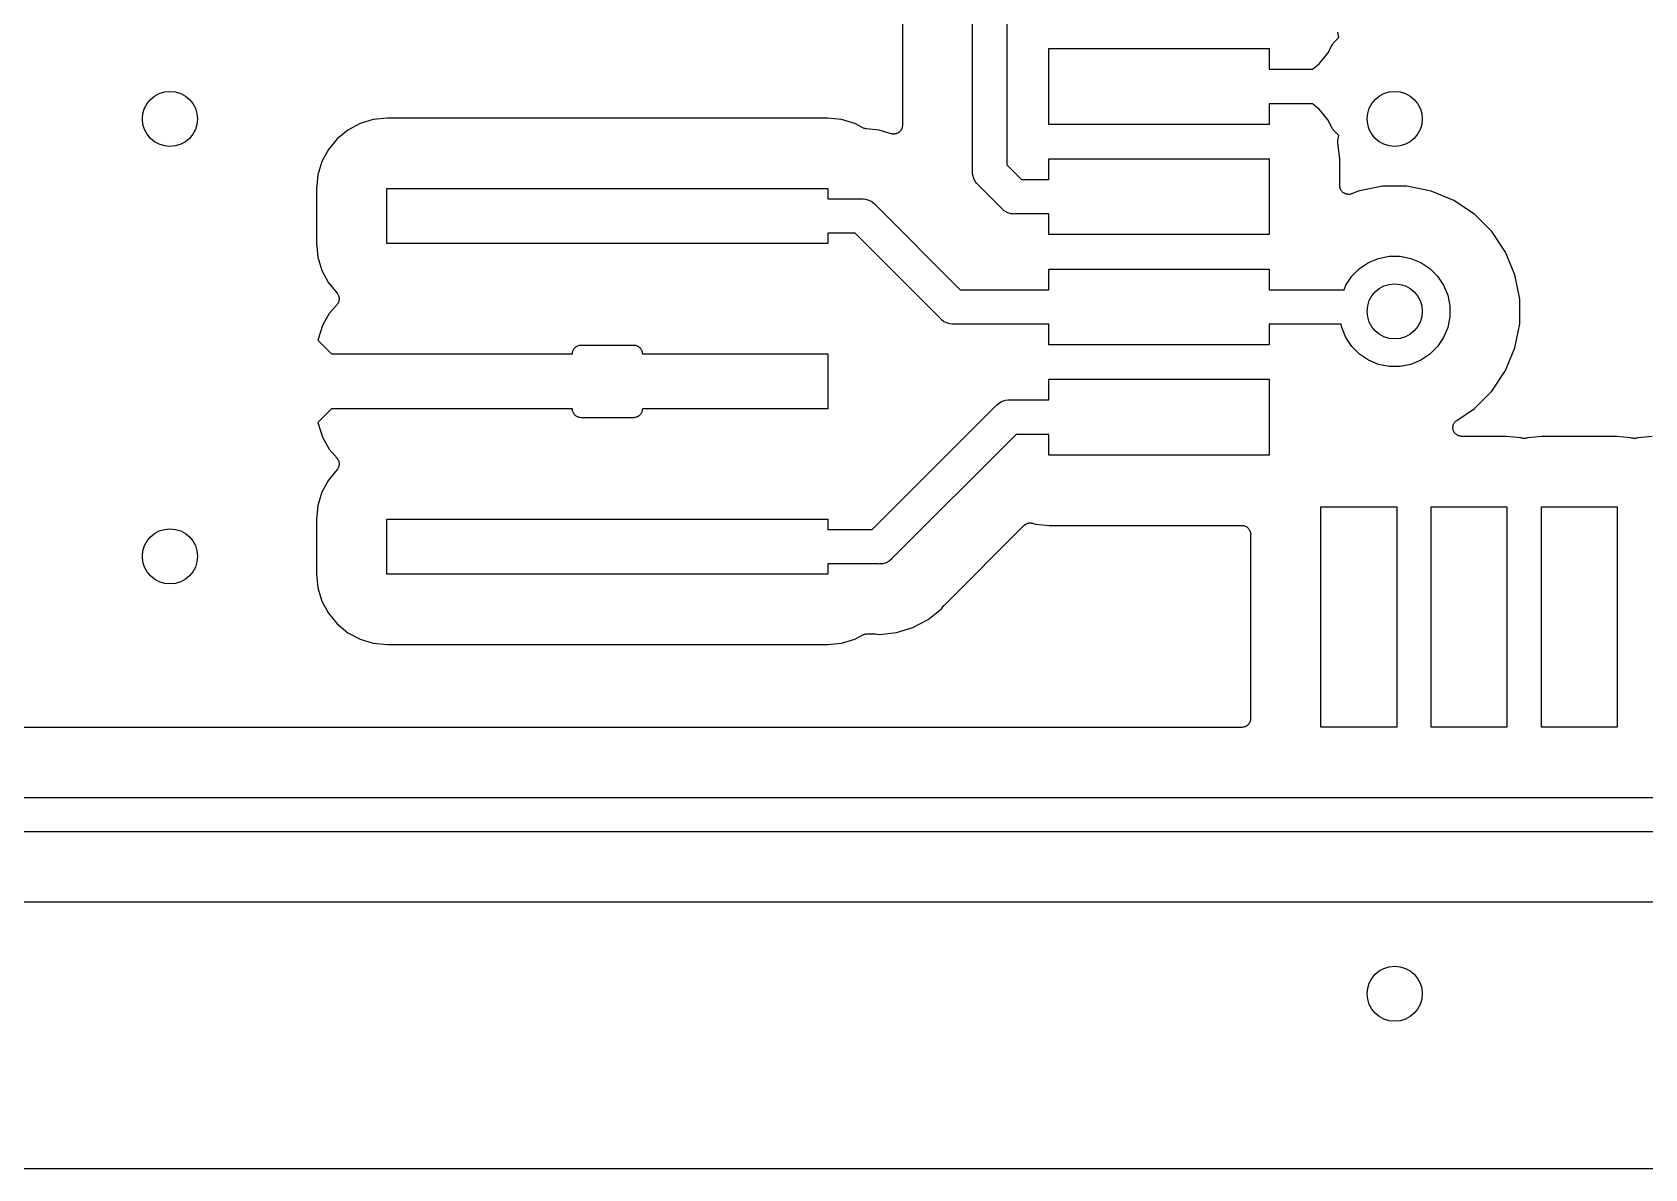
# Model space of a CAD drawing. Extents: x 1 to 139, y -76 to -1.
# Drawn here: x 38.37 to 50.08, y -75.56 to -67.32 of the extents above; entities that cross this region are included whole.
import ezdxf

# ---------------------------------------------------------------- set-up
doc = ezdxf.new("R2010")
doc.units = 0
doc.header["$MEASUREMENT"] = 0
doc.layers.add('BLACK', color=7, linetype='CONTINUOUS')

msp = doc.modelspace()

# ---------------------------------------------------------------- linework, layer by layer
at = {"layer": 'BLACK', "linetype": 'CONTINUOUS'}
for p, q in [((45.195, -68.3239), (45.195, -66.9618)), ((45.445, -67.035), (45.445, -68.2782)), ((44.687, -67.1985), (44.687, -67.9915)), ((47.7744, -67.4686), (47.8098, -67.4023)), ((47.8098, -67.4023), (47.8103, -67.4016)), ((47.8103, -67.4016), (47.8118, -67.3993)), ((47.8118, -67.3993), (47.8131, -67.397)), ((47.8131, -67.397), (47.8153, -67.3942)), ((47.8153, -67.3942), (47.8173, -67.3914)), ((47.8173, -67.3914), (47.8192, -67.3895)), ((47.8192, -67.3895), (47.8209, -67.3874)), ((47.8209, -67.3874), (47.8535, -67.3548)), ((47.8472, -67.3162), (47.8469, -67.3147)), ((47.8472, -67.3175), (47.8472, -67.3162)), ((47.8474, -67.3183), (47.8472, -67.3175)), ((47.8535, -67.3548), (47.8474, -67.3183)), ((45.75, -67.985), (45.75, -67.435)), ((45.75, -67.435), (47.35, -67.435)), ((47.35, -67.435), (47.35, -67.585)), ((47.7109, -67.5459), (47.7744, -67.4686)), ((47.35, -67.585), (47.6634, -67.585)), ((47.6634, -67.585), (47.7109, -67.5459)), ((47.6634, -67.835), (47.35, -67.835)), ((47.35, -67.835), (47.35, -67.985)), ((47.7109, -67.8741), (47.6634, -67.835)), ((47.7744, -67.9514), (47.7109, -67.8741)), ((40.7497, -67.9784), (40.6614, -68.0256)), ((40.8454, -67.9493), (40.7497, -67.9784)), ((40.9481, -67.9392), (40.8454, -67.9493)), ((44.1419, -67.9392), (40.9481, -67.9392)), ((44.2446, -67.9493), (44.1419, -67.9392)), ((44.3403, -67.9784), (44.2446, -67.9493)), ((44.3984, -68.0094), (44.3403, -67.9784)), ((44.6856, -68.0047), (44.6847, -68.0075)), ((44.686, -68.0014), (44.6856, -68.0047)), ((44.6866, -67.9982), (44.686, -68.0014)), ((44.6867, -67.9953), (44.6866, -67.9982)), ((44.687, -67.9924), (44.6867, -67.9953)), ((44.687, -67.9915), (44.687, -67.9924)), ((47.35, -67.985), (45.75, -67.985)), ((47.8098, -68.0177), (47.7744, -67.9514)), ((40.5841, -68.0891), (40.5206, -68.1664)), ((40.6614, -68.0256), (40.5841, -68.0891)), ((44.4038, -68.0117), (44.3984, -68.0094)), ((44.4091, -68.0139), (44.4038, -68.0117)), ((44.4095, -68.014), (44.4091, -68.0139)), ((44.4098, -68.0142), (44.4095, -68.014)), ((44.4156, -68.0153), (44.4098, -68.0142)), ((44.4212, -68.0165), (44.4156, -68.0153)), ((44.422, -68.0166), (44.4212, -68.0165)), ((44.4221, -68.0166), (44.422, -68.0166)), ((44.422, -68.0166), (44.422, -68.0166)), ((44.422, -68.0166), (44.422, -68.0166)), ((44.423, -68.0167), (44.4221, -68.0166)), ((44.5191, -68.0262), (44.423, -68.0167)), ((44.423, -68.0167), (44.423, -68.0167)), ((44.6051, -68.0522), (44.5191, -68.0262)), ((44.6079, -68.0528), (44.6051, -68.0522)), ((44.6107, -68.0537), (44.6079, -68.0528)), ((44.614, -68.054), (44.6107, -68.0537)), ((44.6172, -68.0547), (44.614, -68.054)), ((44.6202, -68.0547), (44.6172, -68.0547)), ((44.6231, -68.055), (44.6202, -68.0547)), ((44.6263, -68.0547), (44.6231, -68.055)), ((44.6296, -68.0547), (44.6263, -68.0547)), ((44.6325, -68.0541), (44.6296, -68.0547)), ((44.6354, -68.0538), (44.6325, -68.0541)), ((44.6386, -68.0529), (44.6354, -68.0538)), ((44.6418, -68.0523), (44.6386, -68.0529)), ((44.6445, -68.0512), (44.6418, -68.0523)), ((44.6473, -68.0503), (44.6445, -68.0512)), ((44.6502, -68.0488), (44.6473, -68.0503)), ((44.6532, -68.0476), (44.6502, -68.0488)), ((44.6557, -68.046), (44.6532, -68.0476)), ((44.6583, -68.0446), (44.6557, -68.046)), ((44.6608, -68.0426), (44.6583, -68.0446)), ((44.6636, -68.0407), (44.6608, -68.0426)), ((44.6657, -68.0387), (44.6636, -68.0407)), ((44.6679, -68.0368), (44.6657, -68.0387)), ((44.67, -68.0343), (44.6679, -68.0368)), ((44.6724, -68.032), (44.67, -68.0343)), ((44.674, -68.0296), (44.6724, -68.032)), ((44.6759, -68.0273), (44.674, -68.0296)), ((44.6775, -68.0245), (44.6759, -68.0273)), ((44.6793, -68.0217), (44.6775, -68.0245)), ((44.6805, -68.0191), (44.6793, -68.0217)), ((44.6819, -68.0165), (44.6805, -68.0191)), ((44.6829, -68.0134), (44.6819, -68.0165)), ((44.6841, -68.0103), (44.6829, -68.0134)), ((44.6847, -68.0075), (44.6841, -68.0103)), ((47.8113, -68.0199), (47.8098, -68.0177)), ((47.8126, -68.0223), (47.8113, -68.0199)), ((47.8148, -68.025), (47.8126, -68.0223)), ((47.8167, -68.028), (47.8148, -68.025)), ((47.8186, -68.0299), (47.8167, -68.028)), ((47.8203, -68.032), (47.8186, -68.0299)), ((47.8209, -68.0326), (47.8203, -68.032)), ((47.8535, -68.0652), (47.8209, -68.0326)), ((47.8465, -68.114), (47.8468, -68.1102)), ((47.8467, -68.1151), (47.8465, -68.114)), ((47.8466, -68.1168), (47.8467, -68.1151)), ((47.8467, -68.1172), (47.8466, -68.1168)), ((47.8467, -68.1176), (47.8467, -68.1172)), ((47.8477, -68.1229), (47.8467, -68.1176)), ((47.8468, -68.1102), (47.8469, -68.1052)), ((47.8469, -68.1052), (47.847, -68.1048)), ((47.847, -68.1044), (47.8473, -68.1029)), ((47.847, -68.1048), (47.847, -68.1044)), ((47.8473, -68.1029), (47.8474, -68.1017)), ((47.8474, -68.1017), (47.8535, -68.0652)), ((40.5206, -68.1664), (40.4734, -68.2547)), ((45.75, -68.385), (45.75, -68.235)), ((45.75, -68.235), (47.35, -68.235)), ((47.35, -68.235), (47.35, -68.785)), ((47.8481, -68.1263), (47.8477, -68.1229)), ((47.8484, -68.1272), (47.8481, -68.1263)), ((47.8487, -68.129), (47.8484, -68.1272)), ((47.8489, -68.1294), (47.8487, -68.129)), ((47.849, -68.1298), (47.8489, -68.1294)), ((47.8492, -68.1307), (47.849, -68.1298)), ((47.8506, -68.1354), (47.8492, -68.1307)), ((47.8608, -68.2381), (47.8506, -68.1354)), ((47.8608, -68.4295), (47.8608, -68.2381)), ((40.4444, -68.3504), (40.4342, -68.4531)), ((40.4734, -68.2547), (40.4444, -68.3504)), ((45.1944, -68.33), (45.195, -68.3239)), ((45.195, -68.3361), (45.1944, -68.33)), ((45.1959, -68.3449), (45.195, -68.3361)), ((45.1968, -68.3545), (45.1959, -68.3449)), ((45.204, -68.3781), (45.1968, -68.3545)), ((45.445, -68.2782), (45.5518, -68.385)), ((40.4342, -68.4531), (40.4342, -68.8469)), ((40.945, -68.85), (40.945, -68.45)), ((40.945, -68.45), (44.145, -68.45)), ((44.145, -68.45), (44.145, -68.525)), ((45.2156, -68.3998), (45.204, -68.3781)), ((45.2268, -68.4134), (45.2156, -68.3998)), ((45.2312, -68.4188), (45.2268, -68.4134)), ((45.2359, -68.4227), (45.2312, -68.4188)), ((45.4073, -68.5941), (45.2359, -68.4227)), ((45.5518, -68.385), (45.75, -68.385)), ((47.8614, -68.4356), (47.8608, -68.4295)), ((47.8619, -68.4415), (47.8614, -68.4356)), ((47.862, -68.4417), (47.8619, -68.4415)), ((47.862, -68.4419), (47.862, -68.4417)), ((47.8638, -68.4477), (47.862, -68.4419)), ((47.8654, -68.4534), (47.8638, -68.4477)), ((47.8655, -68.4536), (47.8654, -68.4534)), ((47.8656, -68.4537), (47.8655, -68.4536)), ((47.8684, -68.4591), (47.8656, -68.4537)), ((47.8712, -68.4644), (47.8684, -68.4591)), ((47.8713, -68.4645), (47.8712, -68.4644)), ((47.8714, -68.4647), (47.8713, -68.4645)), ((47.8752, -68.4693), (47.8714, -68.4647)), ((47.879, -68.474), (47.8752, -68.4693)), ((47.9951, -68.4689), (47.9486, -68.4882)), ((48.1706, -68.434), (47.9951, -68.4689)), ((48.3494, -68.434), (48.1706, -68.434)), ((48.5249, -68.4689), (48.3494, -68.434)), ((48.6901, -68.5373), (48.5249, -68.4689)), ((44.145, -68.525), (44.3889, -68.525)), ((44.3889, -68.525), (44.395, -68.5244)), ((44.395, -68.5244), (44.4011, -68.525)), ((44.4011, -68.525), (44.4011, -68.525)), ((44.4011, -68.525), (44.4195, -68.5268)), ((44.4195, -68.5268), (44.4431, -68.534)), ((44.4431, -68.534), (44.4648, -68.5456)), ((44.4648, -68.5456), (44.4838, -68.5612)), ((44.4838, -68.5612), (44.4877, -68.566)), ((44.4877, -68.566), (45.1068, -69.185)), ((47.8791, -68.4741), (47.879, -68.474)), ((47.8792, -68.4743), (47.8791, -68.4741)), ((47.8839, -68.4781), (47.8792, -68.4743)), ((47.8885, -68.482), (47.8839, -68.4781)), ((47.8886, -68.4821), (47.8885, -68.482)), ((47.8888, -68.4822), (47.8886, -68.4821)), ((47.8941, -68.485), (47.8888, -68.4822)), ((47.8994, -68.4879), (47.8941, -68.485)), ((47.8995, -68.488), (47.8994, -68.4879)), ((47.8997, -68.4881), (47.8995, -68.488)), ((47.9054, -68.4898), (47.8997, -68.4881)), ((47.9112, -68.4917), (47.9054, -68.4898)), ((47.9113, -68.4917), (47.9112, -68.4917)), ((47.9115, -68.4917), (47.9113, -68.4917)), ((47.9175, -68.4924), (47.9115, -68.4917)), ((47.9235, -68.493), (47.9175, -68.4924)), ((47.9237, -68.493), (47.9235, -68.493)), ((47.9238, -68.493), (47.9237, -68.493)), ((47.9299, -68.4925), (47.9238, -68.493)), ((47.9358, -68.492), (47.9299, -68.4925)), ((47.936, -68.4919), (47.9358, -68.492)), ((47.9362, -68.4919), (47.936, -68.4919)), ((47.942, -68.4902), (47.9362, -68.4919)), ((47.9477, -68.4885), (47.942, -68.4902)), ((47.948, -68.4884), (47.9477, -68.4885)), ((47.9481, -68.4884), (47.948, -68.4884)), ((47.9486, -68.4882), (47.9481, -68.4884)), ((47.9481, -68.4884), (47.9481, -68.4884)), ((48.8388, -68.6367), (48.6901, -68.5373)), ((45.4112, -68.5988), (45.4073, -68.5941)), ((45.4159, -68.6027), (45.4112, -68.5988)), ((45.4264, -68.6113), (45.4159, -68.6027)), ((45.4159, -68.6027), (45.4159, -68.6027)), ((45.4302, -68.6144), (45.4264, -68.6113)), ((45.4519, -68.626), (45.4302, -68.6144)), ((45.4755, -68.6332), (45.4519, -68.626)), ((45.4939, -68.635), (45.4755, -68.6332)), ((45.5, -68.6356), (45.4939, -68.635)), ((45.4939, -68.635), (45.4939, -68.635)), ((45.5061, -68.635), (45.5, -68.6356)), ((45.75, -68.635), (45.5061, -68.635)), ((45.75, -68.785), (45.75, -68.635)), ((48.9653, -68.7632), (48.8388, -68.6367)), ((44.3432, -68.775), (44.145, -68.775)), ((44.145, -68.775), (44.145, -68.85)), ((44.9623, -69.394), (44.3432, -68.775)), ((47.35, -68.785), (45.75, -68.785)), ((49.0647, -68.9119), (48.9653, -68.7632)), ((40.4342, -68.8469), (40.4444, -68.9496)), ((44.145, -68.85), (40.945, -68.85)), ((48.1433, -68.9574), (48.2206, -68.942)), ((48.2206, -68.942), (48.2994, -68.942)), ((48.2994, -68.942), (48.3767, -68.9574)), ((49.1331, -69.0771), (49.0647, -68.9119)), ((40.4444, -68.9496), (40.4734, -69.0453)), ((40.4734, -69.0453), (40.5206, -69.1336)), ((45.75, -69.185), (45.75, -69.035)), ((45.75, -69.035), (47.35, -69.035)), ((47.35, -69.035), (47.35, -69.185)), ((47.9493, -69.087), (48.005, -69.0313)), ((48.005, -69.0313), (48.0705, -68.9875)), ((48.0705, -68.9875), (48.1433, -68.9574)), ((48.3767, -68.9574), (48.4495, -68.9875)), ((48.4495, -68.9875), (48.515, -69.0313)), ((48.515, -69.0313), (48.5707, -69.087)), ((40.5206, -69.1336), (40.5836, -69.2104)), ((47.8921, -69.185), (47.9055, -69.1525)), ((47.9055, -69.1525), (47.9493, -69.087)), ((48.5707, -69.087), (48.6145, -69.1525)), ((48.6145, -69.1525), (48.6446, -69.2253)), ((49.168, -69.2526), (49.1331, -69.0771)), ((40.5828, -69.292), (40.5266, -69.3575)), ((40.583, -69.2917), (40.5828, -69.292)), ((40.5833, -69.2914), (40.583, -69.2917)), ((40.5865, -69.2866), (40.5833, -69.2914)), ((40.5836, -69.2104), (40.5842, -69.2111)), ((40.5842, -69.2111), (40.5844, -69.2115)), ((40.5844, -69.2115), (40.5847, -69.2118)), ((40.5847, -69.2118), (40.5878, -69.2166)), ((40.5899, -69.2819), (40.5865, -69.2866)), ((40.5878, -69.2166), (40.5909, -69.2215)), ((40.59, -69.2815), (40.5899, -69.2819)), ((40.5903, -69.2811), (40.59, -69.2815)), ((40.5925, -69.2758), (40.5903, -69.2811)), ((40.5909, -69.2215), (40.5911, -69.2219)), ((40.5911, -69.2219), (40.5913, -69.2222)), ((40.5913, -69.2222), (40.5934, -69.2277)), ((40.5949, -69.2705), (40.5925, -69.2758)), ((40.5934, -69.2277), (40.5955, -69.233)), ((40.5951, -69.2697), (40.5949, -69.2701)), ((40.5949, -69.2701), (40.5949, -69.2705)), ((40.5963, -69.264), (40.5951, -69.2697)), ((40.5955, -69.233), (40.5956, -69.2334)), ((40.5956, -69.2334), (40.5957, -69.2338)), ((40.5957, -69.2338), (40.5967, -69.2395)), ((40.5976, -69.2584), (40.5963, -69.264)), ((40.5967, -69.2395), (40.5978, -69.2452)), ((40.5977, -69.2576), (40.5976, -69.258)), ((40.5976, -69.258), (40.5976, -69.2584)), ((40.5979, -69.246), (40.5977, -69.2518)), ((40.5977, -69.2518), (40.5977, -69.2576)), ((40.5978, -69.2452), (40.5978, -69.2456)), ((40.5978, -69.2456), (40.5979, -69.246)), ((45.1068, -69.185), (45.75, -69.185)), ((47.35, -69.185), (47.8921, -69.185)), ((48.6446, -69.2253), (48.66, -69.3026)), ((49.168, -69.4314), (49.168, -69.2526)), ((40.5266, -69.3575), (40.4776, -69.4448)), ((44.9662, -69.3988), (44.9623, -69.394)), ((44.9709, -69.4027), (44.9662, -69.3988)), ((44.9852, -69.4144), (44.9709, -69.4027)), ((48.66, -69.3814), (48.6446, -69.4587)), ((48.66, -69.3026), (48.66, -69.3814)), ((40.4776, -69.4448), (40.4454, -69.5435)), ((45.0059, -69.4255), (44.9852, -69.4144)), ((45.0069, -69.426), (45.0059, -69.4255)), ((45.0305, -69.4332), (45.0069, -69.426)), ((45.0489, -69.435), (45.0305, -69.4332)), ((45.055, -69.4356), (45.0489, -69.435)), ((45.0489, -69.435), (45.0489, -69.435)), ((45.0611, -69.435), (45.055, -69.4356)), ((45.75, -69.435), (45.0611, -69.435)), ((45.75, -69.585), (45.75, -69.435)), ((47.8707, -69.435), (47.35, -69.435)), ((47.35, -69.435), (47.35, -69.585)), ((47.8754, -69.4587), (47.8707, -69.435)), ((47.9055, -69.5315), (47.8754, -69.4587)), ((48.6446, -69.4587), (48.6145, -69.5315)), ((49.1331, -69.6069), (49.168, -69.4314)), ((40.4454, -69.5435), (40.4436, -69.5509)), ((40.4436, -69.5509), (40.5427, -69.65)), ((42.291, -69.6491), (42.2917, -69.6431)), ((42.2917, -69.6431), (42.2923, -69.6372)), ((42.2923, -69.6372), (42.2924, -69.637)), ((42.2924, -69.6368), (42.2942, -69.6311)), ((42.2924, -69.637), (42.2924, -69.6368)), ((42.2942, -69.6311), (42.296, -69.6254)), ((42.296, -69.6254), (42.2961, -69.6252)), ((42.2961, -69.625), (42.299, -69.6197)), ((42.2961, -69.6252), (42.2961, -69.625)), ((42.299, -69.6197), (42.3019, -69.6145)), ((42.3019, -69.6145), (42.302, -69.6143)), ((42.302, -69.6143), (42.3021, -69.6141)), ((42.3021, -69.6141), (42.3059, -69.6095)), ((42.3059, -69.6095), (42.3098, -69.6049)), ((42.3098, -69.6049), (42.3099, -69.6048)), ((42.3099, -69.6048), (42.3101, -69.6046)), ((42.3101, -69.6046), (42.3148, -69.6008)), ((42.3148, -69.6008), (42.3194, -69.5971)), ((42.3194, -69.5971), (42.3196, -69.597)), ((42.3196, -69.597), (42.3197, -69.5969)), ((42.3197, -69.5969), (42.3251, -69.5941)), ((42.3251, -69.5941), (42.3303, -69.5913)), ((42.3303, -69.5913), (42.3305, -69.5912)), ((42.3305, -69.5912), (42.3307, -69.5911)), ((42.3307, -69.5911), (42.3364, -69.5895)), ((42.3364, -69.5895), (42.3422, -69.5877)), ((42.3422, -69.5877), (42.3424, -69.5877)), ((42.3424, -69.5877), (42.3426, -69.5876)), ((42.3426, -69.5876), (42.3485, -69.5871)), ((42.3485, -69.5871), (42.3545, -69.5865)), ((42.3545, -69.5865), (42.7355, -69.5865)), ((42.7355, -69.5865), (42.7359, -69.5865)), ((42.7359, -69.5865), (42.7359, -69.5865)), ((42.7359, -69.5865), (42.736, -69.5865)), ((42.736, -69.5865), (42.7364, -69.5865)), ((42.7364, -69.5865), (42.7424, -69.5872)), ((42.7424, -69.5872), (42.7483, -69.5878)), ((42.7483, -69.5878), (42.7485, -69.5879)), ((42.7485, -69.5879), (42.7487, -69.5879)), ((42.7487, -69.5879), (42.7544, -69.5897)), ((42.7544, -69.5897), (42.7601, -69.5915)), ((42.7601, -69.5915), (42.7603, -69.5916)), ((42.7603, -69.5916), (42.7605, -69.5916)), ((42.7605, -69.5916), (42.7657, -69.5945)), ((42.7657, -69.5945), (42.771, -69.5974)), ((42.771, -69.5974), (42.7712, -69.5975)), ((42.7712, -69.5975), (42.7714, -69.5976)), ((42.7714, -69.5976), (42.7759, -69.6014)), ((42.7759, -69.6014), (42.7806, -69.6053)), ((42.7806, -69.6053), (42.7807, -69.6054)), ((42.7807, -69.6054), (42.7809, -69.6056)), ((42.7809, -69.6056), (42.7846, -69.6103)), ((42.7846, -69.6103), (42.7884, -69.6149)), ((42.7884, -69.6149), (42.7885, -69.6151)), ((42.7885, -69.6151), (42.7886, -69.6152)), ((42.7886, -69.6152), (42.7914, -69.6206)), ((42.7914, -69.6206), (42.7942, -69.6258)), ((42.7942, -69.6258), (42.7943, -69.626)), ((42.7943, -69.626), (42.7944, -69.6262)), ((42.7944, -69.6262), (42.796, -69.6319)), ((42.796, -69.6319), (42.7978, -69.6377)), ((42.7978, -69.6377), (42.7978, -69.6379)), ((42.7978, -69.6379), (42.7979, -69.6381)), ((42.7979, -69.6381), (42.7984, -69.6439)), ((42.7984, -69.6439), (42.799, -69.65)), ((47.35, -69.585), (45.75, -69.585)), ((47.9493, -69.597), (47.9055, -69.5315)), ((48.005, -69.6527), (47.9493, -69.597)), ((48.5707, -69.597), (48.515, -69.6527)), ((48.6145, -69.5315), (48.5707, -69.597)), ((49.0647, -69.7721), (49.1331, -69.6069)), ((40.5427, -69.65), (42.291, -69.65)), ((42.291, -69.6495), (42.291, -69.6491)), ((42.291, -69.6496), (42.291, -69.6495)), ((42.291, -69.65), (42.291, -69.6496)), ((42.291, -69.6496), (42.291, -69.6496)), ((42.799, -69.65), (44.145, -69.65)), ((44.145, -69.65), (44.145, -70.05)), ((48.0705, -69.6965), (48.005, -69.6527)), ((48.1433, -69.7266), (48.0705, -69.6965)), ((48.2206, -69.742), (48.1433, -69.7266)), ((48.2994, -69.742), (48.2206, -69.742)), ((48.3767, -69.7266), (48.2994, -69.742)), ((48.4495, -69.6965), (48.3767, -69.7266)), ((48.515, -69.6527), (48.4495, -69.6965)), ((45.75, -69.985), (45.75, -69.835)), ((45.75, -69.835), (47.35, -69.835)), ((47.35, -69.835), (47.35, -70.385)), ((48.9653, -69.9208), (49.0647, -69.7721)), ((45.3902, -70.0056), (45.4119, -69.994)), ((45.4119, -69.994), (45.414, -69.9933)), ((45.414, -69.9933), (45.4355, -69.9868)), ((45.4355, -69.9868), (45.4539, -69.985)), ((45.4539, -69.985), (45.46, -69.9844)), ((45.4539, -69.985), (45.4539, -69.985)), ((45.46, -69.9844), (45.4661, -69.985)), ((45.4661, -69.985), (45.75, -69.985)), ((48.8388, -70.0473), (48.9653, -69.9208)), ((40.5427, -70.05), (40.4436, -70.1491)), ((42.291, -70.05), (40.5427, -70.05)), ((42.2916, -70.056), (42.291, -70.05)), ((42.2921, -70.0619), (42.2916, -70.056)), ((42.2922, -70.0621), (42.2921, -70.0619)), ((42.2922, -70.0623), (42.2922, -70.0621)), ((42.294, -70.0681), (42.2922, -70.0623)), ((42.2956, -70.0738), (42.294, -70.0681)), ((42.2957, -70.074), (42.2956, -70.0738)), ((42.2958, -70.0742), (42.2957, -70.074)), ((42.2986, -70.0794), (42.2958, -70.0742)), ((42.3014, -70.0848), (42.2986, -70.0794)), ((42.3015, -70.0849), (42.3014, -70.0848)), ((42.3016, -70.0851), (42.3015, -70.0849)), ((42.3053, -70.0897), (42.3016, -70.0851)), ((42.3091, -70.0944), (42.3053, -70.0897)), ((42.3093, -70.0946), (42.3091, -70.0944)), ((42.3094, -70.0947), (42.3093, -70.0946)), ((42.314, -70.0986), (42.3094, -70.0947)), ((42.3186, -70.1024), (42.314, -70.0986)), ((42.3188, -70.1025), (42.3186, -70.1024)), ((42.319, -70.1026), (42.3188, -70.1025)), ((42.3242, -70.1055), (42.319, -70.1026)), ((42.3295, -70.1084), (42.3242, -70.1055)), ((42.3297, -70.1084), (42.3295, -70.1084)), ((42.3299, -70.1085), (42.3297, -70.1084)), ((42.3356, -70.1103), (42.3299, -70.1085)), ((42.3413, -70.1121), (42.3356, -70.1103)), ((42.3415, -70.1121), (42.3413, -70.1121)), ((42.3417, -70.1122), (42.3415, -70.1121)), ((42.3476, -70.1128), (42.3417, -70.1122)), ((42.7474, -70.1124), (42.7415, -70.1129)), ((42.7476, -70.1123), (42.7474, -70.1124)), ((42.7478, -70.1123), (42.7476, -70.1123)), ((42.7536, -70.1105), (42.7478, -70.1123)), ((42.7593, -70.1089), (42.7536, -70.1105)), ((42.7595, -70.1088), (42.7593, -70.1089)), ((42.7597, -70.1087), (42.7595, -70.1088)), ((42.7649, -70.1059), (42.7597, -70.1087)), ((42.7703, -70.1031), (42.7649, -70.1059)), ((42.7704, -70.103), (42.7703, -70.1031)), ((42.7706, -70.1029), (42.7704, -70.103)), ((42.7752, -70.0992), (42.7706, -70.1029)), ((42.7799, -70.0954), (42.7752, -70.0992)), ((42.7801, -70.0952), (42.7799, -70.0954)), ((42.7802, -70.0951), (42.7801, -70.0952)), ((42.7841, -70.0905), (42.7802, -70.0951)), ((42.7879, -70.0859), (42.7841, -70.0905)), ((42.788, -70.0857), (42.7879, -70.0859)), ((42.7881, -70.0855), (42.788, -70.0857)), ((42.791, -70.0802), (42.7881, -70.0855)), ((42.7939, -70.075), (42.791, -70.0802)), ((42.794, -70.0746), (42.7939, -70.0748)), ((42.7939, -70.0748), (42.7939, -70.075)), ((42.7958, -70.0689), (42.794, -70.0746)), ((42.7976, -70.0632), (42.7958, -70.0689)), ((42.7977, -70.0628), (42.7976, -70.063)), ((42.7976, -70.063), (42.7976, -70.0632)), ((42.7983, -70.0569), (42.7977, -70.0628)), ((42.799, -70.0509), (42.7983, -70.0569)), ((44.145, -70.05), (42.799, -70.05)), ((42.799, -70.05), (42.799, -70.0504)), ((42.799, -70.0504), (42.799, -70.0504)), ((42.799, -70.0504), (42.799, -70.0505)), ((42.799, -70.0505), (42.799, -70.0509)), ((44.4682, -70.925), (45.3673, -70.0259)), ((45.3673, -70.0259), (45.3712, -70.0212)), ((45.3712, -70.0212), (45.3764, -70.0169)), ((45.3764, -70.0169), (45.3902, -70.0056)), ((48.7106, -70.1329), (48.8388, -70.0473)), ((40.4436, -70.1491), (40.4454, -70.1565)), ((40.4454, -70.1565), (40.4776, -70.2552)), ((42.3536, -70.1135), (42.3476, -70.1128)), ((42.354, -70.1135), (42.3536, -70.1135)), ((42.3541, -70.1135), (42.354, -70.1135)), ((42.3545, -70.1135), (42.3541, -70.1135)), ((42.3541, -70.1135), (42.3541, -70.1135)), ((42.7355, -70.1135), (42.3545, -70.1135)), ((42.7415, -70.1129), (42.7355, -70.1135)), ((48.6824, -70.1853), (48.683, -70.1794)), ((48.6824, -70.1854), (48.6824, -70.1853)), ((48.6824, -70.1855), (48.6824, -70.1854)), ((48.683, -70.1916), (48.6824, -70.1855)), ((48.683, -70.1794), (48.6837, -70.1731)), ((48.6835, -70.1976), (48.683, -70.1916)), ((48.6836, -70.1977), (48.6835, -70.1976)), ((48.6836, -70.1978), (48.6836, -70.1977)), ((48.6853, -70.2035), (48.6836, -70.1978)), ((48.6837, -70.173), (48.6856, -70.1669)), ((48.6837, -70.1731), (48.6837, -70.173)), ((48.6837, -70.1731), (48.6837, -70.1731)), ((48.687, -70.2095), (48.6853, -70.2035)), ((48.6856, -70.1669), (48.6873, -70.1613)), ((48.6871, -70.2096), (48.687, -70.2095)), ((48.6871, -70.2097), (48.6871, -70.2096)), ((48.6899, -70.2149), (48.6871, -70.2097)), ((48.6873, -70.1613), (48.6874, -70.1612)), ((48.6874, -70.1611), (48.6904, -70.1556)), ((48.6874, -70.1612), (48.6874, -70.1611)), ((48.6928, -70.2205), (48.6899, -70.2149)), ((48.6904, -70.1556), (48.6932, -70.1504)), ((48.6928, -70.2206), (48.6928, -70.2205)), ((48.6929, -70.2206), (48.6928, -70.2206)), ((48.6965, -70.2252), (48.6929, -70.2206)), ((48.6932, -70.1503), (48.6933, -70.1502)), ((48.6932, -70.1504), (48.6932, -70.1503)), ((48.6933, -70.1502), (48.6972, -70.1454)), ((48.7005, -70.2302), (48.6965, -70.2252)), ((48.6972, -70.1454), (48.7011, -70.1408)), ((48.7011, -70.1408), (48.7011, -70.1407)), ((48.7011, -70.1407), (48.7012, -70.1407)), ((48.7012, -70.1407), (48.7058, -70.1369)), ((48.7058, -70.1369), (48.7106, -70.1329)), ((40.4776, -70.2552), (40.5266, -70.3425)), ((40.5266, -70.3425), (40.5828, -70.408)), ((45.5118, -70.235), (44.6127, -71.134)), ((45.75, -70.235), (45.5118, -70.235)), ((45.75, -70.385), (45.75, -70.235)), ((48.7006, -70.2302), (48.7005, -70.2302)), ((48.7007, -70.2303), (48.7006, -70.2302)), ((48.7052, -70.2341), (48.7007, -70.2303)), ((48.71, -70.2381), (48.7052, -70.2341)), ((48.7101, -70.2382), (48.71, -70.2381)), ((48.7102, -70.2382), (48.7101, -70.2382)), ((48.7156, -70.2412), (48.7102, -70.2382)), ((48.7209, -70.2441), (48.7156, -70.2412)), ((48.721, -70.2441), (48.7209, -70.2441)), ((48.7211, -70.2442), (48.721, -70.2441)), ((48.727, -70.246), (48.7211, -70.2442)), ((48.7327, -70.2478), (48.727, -70.246)), ((48.7328, -70.2479), (48.7327, -70.2478)), ((48.7329, -70.2479), (48.7328, -70.2479)), ((48.739, -70.2486), (48.7329, -70.2479)), ((48.745, -70.2492), (48.739, -70.2486)), ((48.7452, -70.2492), (48.745, -70.2492)), ((48.7459, -70.2492), (48.7452, -70.2492)), ((48.7452, -70.2492), (48.7452, -70.2492)), ((48.7452, -70.2492), (48.7452, -70.2492)), ((49.0719, -70.2492), (48.7459, -70.2492)), ((49.1746, -70.2593), (49.0719, -70.2492)), ((49.1816, -70.2615), (49.1746, -70.2593)), ((49.1873, -70.2626), (49.1816, -70.2615)), ((49.193, -70.2638), (49.1873, -70.2626)), ((49.1934, -70.2638), (49.193, -70.2638)), ((49.1937, -70.2639), (49.1934, -70.2638)), ((49.1996, -70.2639), (49.1937, -70.2639)), ((49.2054, -70.264), (49.1996, -70.2639)), ((49.2057, -70.2639), (49.2054, -70.264)), ((49.2061, -70.2639), (49.2057, -70.2639)), ((49.2118, -70.2628), (49.2061, -70.2639)), ((49.2176, -70.2617), (49.2118, -70.2628)), ((49.2183, -70.2615), (49.2176, -70.2617)), ((49.2184, -70.2615), (49.2183, -70.2615)), ((49.2183, -70.2615), (49.2183, -70.2615)), ((49.2183, -70.2615), (49.2183, -70.2615)), ((49.2254, -70.2593), (49.2184, -70.2615)), ((49.3281, -70.2492), (49.2254, -70.2593)), ((49.8719, -70.2492), (49.3281, -70.2492)), ((49.9746, -70.2593), (49.8719, -70.2492)), ((49.9816, -70.2615), (49.9746, -70.2593)), ((49.9873, -70.2626), (49.9816, -70.2615)), ((49.993, -70.2638), (49.9873, -70.2626)), ((49.9934, -70.2638), (49.993, -70.2638)), ((49.9937, -70.2639), (49.9934, -70.2638)), ((49.9996, -70.2639), (49.9937, -70.2639)), ((50.0054, -70.264), (49.9996, -70.2639)), ((50.0057, -70.2639), (50.0054, -70.264)), ((50.0061, -70.2639), (50.0057, -70.2639)), ((50.0118, -70.2628), (50.0061, -70.2639)), ((50.0176, -70.2617), (50.0118, -70.2628)), ((50.0183, -70.2615), (50.0176, -70.2617)), ((50.0184, -70.2615), (50.0183, -70.2615)), ((50.0183, -70.2615), (50.0183, -70.2615)), ((50.0183, -70.2615), (50.0183, -70.2615)), ((50.0254, -70.2593), (50.0184, -70.2615)), ((50.1281, -70.2492), (50.0254, -70.2593)), ((40.5828, -70.408), (40.5833, -70.4087)), ((40.5833, -70.4087), (40.5836, -70.409)), ((40.5836, -70.409), (40.5839, -70.4093)), ((40.5839, -70.4093), (40.587, -70.4141)), ((40.587, -70.4141), (40.5903, -70.4189)), ((40.5903, -70.4189), (40.5905, -70.4193)), ((40.5905, -70.4193), (40.5907, -70.4197)), ((40.5907, -70.4197), (40.5929, -70.425)), ((40.5929, -70.425), (40.5951, -70.4303)), ((40.5951, -70.4303), (40.5952, -70.4307)), ((40.5952, -70.4307), (40.5954, -70.4311)), ((40.5954, -70.4311), (40.5965, -70.4368)), ((40.5966, -70.4613), (40.5955, -70.467)), ((40.5965, -70.4368), (40.5977, -70.4425)), ((40.5977, -70.4557), (40.5966, -70.4613)), ((40.5977, -70.4425), (40.5977, -70.4429)), ((40.5977, -70.4429), (40.5977, -70.4433)), ((40.5977, -70.4433), (40.5977, -70.449)), ((40.5977, -70.449), (40.5978, -70.4549)), ((40.5978, -70.4549), (40.5977, -70.4553)), ((40.5977, -70.4553), (40.5977, -70.4557)), ((47.35, -70.385), (45.75, -70.385)), ((40.5206, -70.5664), (40.4734, -70.6547)), ((40.5836, -70.4896), (40.5206, -70.5664)), ((40.5838, -70.4892), (40.5836, -70.4896)), ((40.5841, -70.4889), (40.5838, -70.4892)), ((40.5873, -70.4841), (40.5841, -70.4889)), ((40.5905, -70.4793), (40.5873, -70.4841)), ((40.5907, -70.4789), (40.5905, -70.4793)), ((40.5909, -70.4785), (40.5907, -70.4789)), ((40.593, -70.4732), (40.5909, -70.4785)), ((40.5953, -70.4678), (40.593, -70.4732)), ((40.5955, -70.467), (40.5953, -70.4674)), ((40.5953, -70.4674), (40.5953, -70.4678)), ((40.4734, -70.6547), (40.4444, -70.7504)), ((40.4444, -70.7504), (40.4342, -70.8531)), ((47.725, -72.36), (47.725, -70.76)), ((47.725, -70.76), (48.275, -70.76)), ((48.275, -70.76), (48.275, -72.36)), ((48.525, -72.36), (48.525, -70.76)), ((48.525, -70.76), (49.075, -70.76)), ((49.075, -70.76), (49.075, -72.36)), ((49.325, -72.36), (49.325, -70.76)), ((49.325, -70.76), (49.875, -70.76)), ((49.875, -70.76), (49.875, -72.36)), ((40.4342, -70.8531), (40.4342, -71.2469)), ((40.945, -71.25), (40.945, -70.85)), ((40.945, -70.85), (44.145, -70.85)), ((44.145, -70.85), (44.145, -70.925)), ((44.145, -70.925), (44.4682, -70.925)), ((44.9918, -71.4734), (45.5691, -70.8961)), ((45.5691, -70.8961), (45.5698, -70.8954)), ((45.5698, -70.8954), (45.572, -70.8937)), ((45.572, -70.8937), (45.574, -70.8917)), ((45.574, -70.8917), (45.5768, -70.8898)), ((45.5768, -70.8898), (45.5794, -70.8877)), ((45.5794, -70.8877), (45.5819, -70.8864)), ((45.5819, -70.8864), (45.5843, -70.8849)), ((45.5843, -70.8849), (45.5874, -70.8836)), ((45.5874, -70.8836), (45.5904, -70.882)), ((45.5904, -70.882), (45.5932, -70.8812)), ((45.5932, -70.8812), (45.5958, -70.8802)), ((45.5958, -70.8802), (45.5991, -70.8795)), ((45.5991, -70.8795), (45.6023, -70.8786)), ((45.6023, -70.8786), (45.6052, -70.8783)), ((45.6052, -70.8783), (45.6079, -70.8778)), ((45.6079, -70.8778), (45.6113, -70.8778)), ((45.6113, -70.8778), (45.6147, -70.8775)), ((45.6147, -70.8775), (45.6175, -70.8778)), ((45.6175, -70.8778), (45.6203, -70.8778)), ((45.6203, -70.8778), (45.6236, -70.8784)), ((45.6236, -70.8784), (45.627, -70.8788)), ((45.627, -70.8788), (45.6297, -70.8797)), ((45.6297, -70.8797), (45.6325, -70.8802)), ((45.6325, -70.8802), (45.6504, -70.8856)), ((45.6504, -70.8856), (45.7531, -70.8958)), ((45.7531, -70.8958), (47.1507, -70.8958)), ((47.1507, -70.8958), (47.1512, -70.8958)), ((47.1512, -70.8958), (47.1512, -70.8958)), ((47.1512, -70.8958), (47.1512, -70.8958)), ((47.1512, -70.8958), (47.1516, -70.8958)), ((47.1516, -70.8958), (47.1576, -70.8964)), ((47.1576, -70.8964), (47.1635, -70.8971)), ((47.1635, -70.8971), (47.1637, -70.8971)), ((47.1637, -70.8971), (47.1639, -70.8972)), ((47.1639, -70.8972), (47.1696, -70.899)), ((47.1696, -70.899), (47.1753, -70.9007)), ((47.1753, -70.9007), (47.1755, -70.9008)), ((47.1755, -70.9008), (47.1758, -70.9009)), ((47.1758, -70.9009), (47.181, -70.9038)), ((47.181, -70.9038), (47.1862, -70.9066)), ((47.1862, -70.9066), (47.1864, -70.9068)), ((47.1864, -70.9068), (47.1866, -70.9069)), ((47.1866, -70.9069), (47.1912, -70.9107)), ((47.1912, -70.9107), (47.1958, -70.9145)), ((47.1958, -70.9145), (47.1959, -70.9147)), ((47.1959, -70.9147), (47.1961, -70.9148)), ((47.1961, -70.9148), (47.1999, -70.9196)), ((47.1999, -70.9196), (47.2036, -70.9241)), ((47.2036, -70.9241), (47.2037, -70.9243)), ((47.2037, -70.9243), (47.2039, -70.9245)), ((47.2039, -70.9245), (47.2067, -70.9298)), ((47.2067, -70.9298), (47.2094, -70.9351)), ((47.2094, -70.9351), (47.2095, -70.9353)), ((47.2095, -70.9353), (47.2096, -70.9355)), ((47.2096, -70.9355), (47.2113, -70.9412)), ((47.2113, -70.9412), (47.213, -70.9469)), ((47.213, -70.9469), (47.213, -70.9472)), ((47.213, -70.9472), (47.2131, -70.9474)), ((47.2131, -70.9474), (47.2136, -70.9532)), ((47.2136, -70.9532), (47.2142, -70.9593)), ((47.2142, -70.9593), (47.2142, -72.2981)), ((44.5681, -71.166), (44.5445, -71.1732)), ((44.5898, -71.1544), (44.5681, -71.166)), ((44.6088, -71.1388), (44.5898, -71.1544)), ((44.6127, -71.134), (44.6088, -71.1388)), ((40.4342, -71.2469), (40.4444, -71.3496)), ((44.145, -71.25), (40.945, -71.25)), ((44.5139, -71.175), (44.145, -71.175)), ((44.145, -71.175), (44.145, -71.25)), ((44.52, -71.1756), (44.5139, -71.175)), ((44.5261, -71.175), (44.52, -71.1756)), ((44.5445, -71.1732), (44.5261, -71.175)), ((44.5261, -71.175), (44.5261, -71.175)), ((40.4444, -71.3496), (40.4734, -71.4453)), ((40.4734, -71.4453), (40.5206, -71.5336)), ((44.8734, -71.5789), (44.9698, -71.4998)), ((44.9698, -71.4998), (44.9876, -71.478)), ((44.9876, -71.478), (44.9882, -71.4773)), ((44.9882, -71.4773), (44.9901, -71.4755)), ((44.9901, -71.4755), (44.9918, -71.4734)), ((40.5206, -71.5336), (40.5841, -71.6109)), ((40.5841, -71.6109), (40.6614, -71.6744)), ((44.7634, -71.6376), (44.8734, -71.5789)), ((40.6614, -71.6744), (40.7497, -71.7216)), ((40.7497, -71.7216), (40.8454, -71.7506)), ((40.8454, -71.7506), (40.9481, -71.7608)), ((44.1419, -71.7608), (44.2446, -71.7506)), ((44.2446, -71.7506), (44.3403, -71.7216)), ((44.3403, -71.7216), (44.3985, -71.6905)), ((44.3985, -71.6905), (44.3993, -71.6901)), ((44.3993, -71.6901), (44.4019, -71.6891)), ((44.4019, -71.6891), (44.4043, -71.6878)), ((44.4043, -71.6878), (44.4076, -71.6868)), ((44.4076, -71.6868), (44.4108, -71.6855)), ((44.4108, -71.6855), (44.4135, -71.685)), ((44.4135, -71.685), (44.4161, -71.6842)), ((44.4161, -71.6842), (44.4196, -71.6839)), ((44.4196, -71.6839), (44.423, -71.6832)), ((44.423, -71.6832), (44.4258, -71.6833)), ((44.4258, -71.6833), (44.4285, -71.683)), ((44.4285, -71.683), (44.4858, -71.683)), ((44.4858, -71.683), (44.4867, -71.683)), ((44.4867, -71.683), (44.4893, -71.6833)), ((44.4893, -71.6833), (44.492, -71.6833)), ((44.492, -71.6833), (44.52, -71.6861)), ((44.52, -71.6861), (44.6441, -71.6738)), ((44.6441, -71.6738), (44.7634, -71.6376)), ((40.9481, -71.7608), (44.1419, -71.7608)), ((47.2031, -72.334), (47.1993, -72.3386)), ((47.2032, -72.3338), (47.2031, -72.334)), ((47.2034, -72.3336), (47.2032, -72.3338)), ((47.2062, -72.3283), (47.2034, -72.3336)), ((47.2091, -72.3231), (47.2062, -72.3283)), ((47.2092, -72.3229), (47.2091, -72.3231)), ((47.2093, -72.3227), (47.2092, -72.3229)), ((47.211, -72.317), (47.2093, -72.3227)), ((47.2128, -72.3113), (47.211, -72.317)), ((47.2129, -72.3111), (47.2128, -72.3113)), ((47.2136, -72.305), (47.2129, -72.3109)), ((47.2129, -72.3109), (47.2129, -72.3111)), ((47.2142, -72.299), (47.2136, -72.305)), ((47.2142, -72.2981), (47.2142, -72.2985)), ((47.2142, -72.2985), (47.2142, -72.2985)), ((47.2142, -72.2985), (47.2142, -72.2986)), ((47.2142, -72.2986), (47.2142, -72.299)), ((47.1507, -72.3616), (34.3546, -72.3616)), ((47.1568, -72.361), (47.1507, -72.3616)), ((47.1626, -72.3605), (47.1568, -72.361)), ((47.1628, -72.3604), (47.1626, -72.3605)), ((47.1631, -72.3604), (47.1628, -72.3604)), ((47.1688, -72.3586), (47.1631, -72.3604)), ((47.1745, -72.357), (47.1688, -72.3586)), ((47.1747, -72.3569), (47.1745, -72.357)), ((47.1749, -72.3568), (47.1747, -72.3569)), ((47.1802, -72.354), (47.1749, -72.3568)), ((47.1855, -72.3512), (47.1802, -72.354)), ((47.1857, -72.3511), (47.1855, -72.3512)), ((47.1859, -72.351), (47.1857, -72.3511)), ((47.1904, -72.3473), (47.1859, -72.351)), ((47.1952, -72.3435), (47.1904, -72.3473)), ((47.1953, -72.3433), (47.1952, -72.3435)), ((47.1955, -72.3432), (47.1953, -72.3433)), ((47.1993, -72.3386), (47.1955, -72.3432)), ((48.275, -72.36), (47.725, -72.36)), ((49.075, -72.36), (48.525, -72.36)), ((49.875, -72.36), (49.325, -72.36)), ((34.3265, -72.8696), (50.4928, -72.8696)), ((50.447, -73.1196), (34.3718, -73.1196)), ((34.4935, -73.6276), (50.3028, -73.6276)), ((104.076, -75.565), (6.16231, -75.565))]:
    msp.add_line(p, q, dxfattribs=at)
at = {"layer": 'BLACK'}
for centre in [(39.37, -67.945), (48.26, -67.945), (48.26, -69.342), (39.37, -71.12), (48.26, -74.295)]:
    msp.add_circle(centre, 0.2, dxfattribs=at)

doc.saveas('drawing.dxf')
